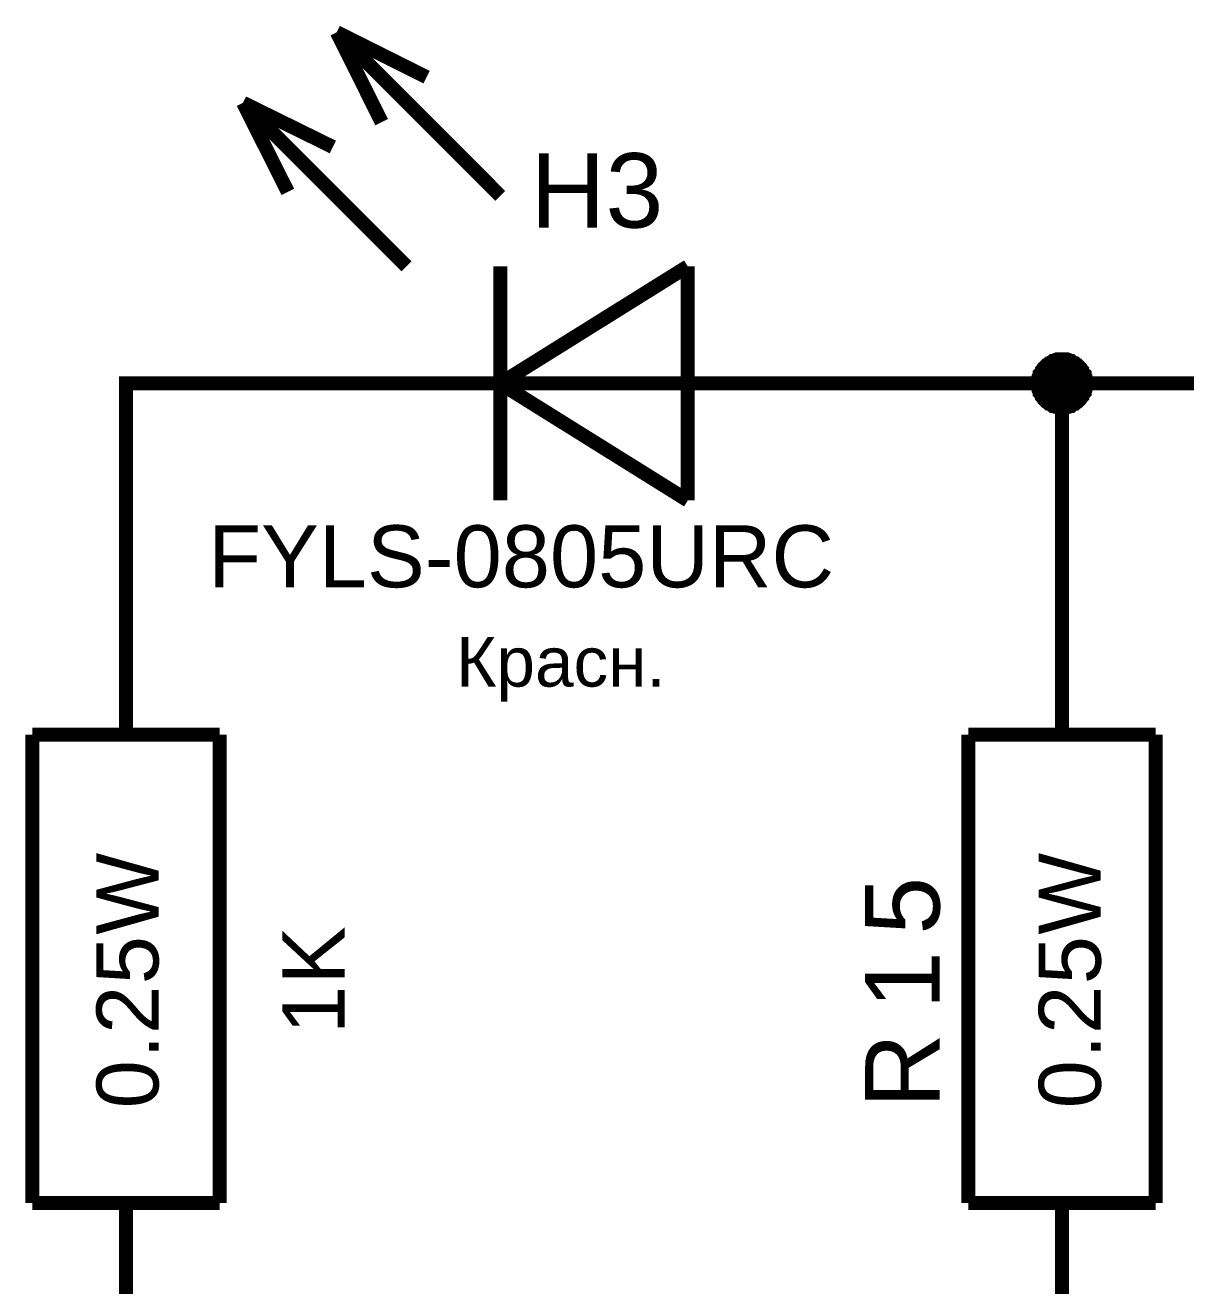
# Model space of a CAD drawing. Header units: millimetres. Extents: x -2024 to 917, y -725 to 13.
# Drawn here: x -1918.57 to -1893.78, y -608.44 to -581.52 of the extents above; entities that cross this region are included whole.
import ezdxf

# ---------------------------------------------------------------- set-up
doc = ezdxf.new("R2010")
doc.units = ezdxf.units.MM
doc.styles.get("Standard").update_dxf_attribs({"font": 'arial.ttf'})

msp = doc.modelspace()

# ---------------------------------------------------------------- linework, layer by layer
at = {"color": 7}
for points, const_width in [([(-1908.422, -585.164), (-1911.914, -581.67)], 0.3), ([(-1910.954, -583.591), (-1911.914, -581.67)], 0.3), ([(-1911.914, -581.67), (-1909.994, -582.63)], 0.3), ([(-1910.424, -586.671), (-1913.916, -583.177)], 0.3), ([(-1912.957, -585.081), (-1913.916, -583.177)], 0.3), ([(-1913.916, -583.177), (-1911.997, -584.121)], 0.3), ([(-1908.422, -589.171), (-1904.416, -586.671)], 0.3), ([(-1908.422, -586.671), (-1908.422, -591.671)], 0.3), ([(-1904.416, -586.671), (-1904.416, -591.671)], 0.3), ([(-1896.935, -589.171), (-1896.935, -589.138), (-1896.935, -589.121), (-1896.935, -589.088), (-1896.919, -589.072), (-1896.919, -589.039), (-1896.919, -589.022), (-1896.902, -588.989), (-1896.902, -588.972), (-1896.885, -588.956), (-1896.869, -588.923), (-1896.852, -588.906), (-1896.852, -588.89), (-1896.836, -588.873), (-1896.819, -588.84), (-1896.803, -588.823), (-1896.786, -588.807), (-1896.77, -588.79), (-1896.753, -588.774), (-1896.72, -588.757), (-1896.703, -588.741), (-1896.687, -588.741), (-1896.67, -588.724), (-1896.637, -588.707), (-1896.621, -588.691), (-1896.604, -588.691), (-1896.571, -588.674), (-1896.554, -588.674), (-1896.521, -588.674), (-1896.505, -588.658), (-1896.472, -588.658), (-1896.455, -588.658), (-1896.422, -588.658)], 0.3), ([(-1896.935, -589.171), (-1896.935, -589.138), (-1896.935, -589.121), (-1896.935, -589.088), (-1896.919, -589.072), (-1896.919, -589.039), (-1896.919, -589.022), (-1896.902, -588.989), (-1896.902, -588.972), (-1896.885, -588.956), (-1896.869, -588.923), (-1896.852, -588.906), (-1896.852, -588.89), (-1896.836, -588.873), (-1896.819, -588.84), (-1896.803, -588.823), (-1896.786, -588.807), (-1896.77, -588.79), (-1896.753, -588.774), (-1896.72, -588.757), (-1896.703, -588.741), (-1896.687, -588.741), (-1896.67, -588.724), (-1896.637, -588.707), (-1896.621, -588.691), (-1896.604, -588.691), (-1896.571, -588.674), (-1896.554, -588.674), (-1896.521, -588.674), (-1896.505, -588.658), (-1896.472, -588.658), (-1896.455, -588.658), (-1896.422, -588.658)], 0.3), ([(-1896.935, -589.171), (-1896.935, -589.138), (-1896.935, -589.121), (-1896.935, -589.088), (-1896.919, -589.072), (-1896.919, -589.039), (-1896.919, -589.022), (-1896.902, -588.989), (-1896.902, -588.972), (-1896.885, -588.956), (-1896.869, -588.923), (-1896.852, -588.906), (-1896.852, -588.89), (-1896.836, -588.873), (-1896.819, -588.84), (-1896.803, -588.823), (-1896.786, -588.807), (-1896.77, -588.79), (-1896.753, -588.774), (-1896.72, -588.757), (-1896.703, -588.741), (-1896.687, -588.741), (-1896.67, -588.724), (-1896.637, -588.707), (-1896.621, -588.691), (-1896.604, -588.691), (-1896.571, -588.674), (-1896.554, -588.674), (-1896.521, -588.674), (-1896.505, -588.658), (-1896.472, -588.658), (-1896.455, -588.658), (-1896.422, -588.658)], 0.3), ([(-1896.935, -589.171), (-1896.935, -589.138), (-1896.935, -589.121), (-1896.935, -589.088), (-1896.919, -589.072), (-1896.919, -589.039), (-1896.919, -589.022), (-1896.902, -588.989), (-1896.902, -588.972), (-1896.885, -588.956), (-1896.869, -588.923), (-1896.852, -588.906), (-1896.852, -588.89), (-1896.836, -588.873), (-1896.819, -588.84), (-1896.803, -588.823), (-1896.786, -588.807), (-1896.77, -588.79), (-1896.753, -588.774), (-1896.72, -588.757), (-1896.703, -588.741), (-1896.687, -588.741), (-1896.67, -588.724), (-1896.637, -588.707), (-1896.621, -588.691), (-1896.604, -588.691), (-1896.571, -588.674), (-1896.554, -588.674), (-1896.521, -588.674), (-1896.505, -588.658), (-1896.472, -588.658), (-1896.455, -588.658), (-1896.422, -588.658)], 0.3), ([(-1896.422, -588.658), (-1896.422, -588.658)], 0.3), ([(-1896.422, -588.658), (-1896.389, -588.658), (-1896.372, -588.658), (-1896.339, -588.658), (-1896.323, -588.674), (-1896.29, -588.674), (-1896.273, -588.674), (-1896.24, -588.691), (-1896.223, -588.691), (-1896.207, -588.707), (-1896.174, -588.724), (-1896.157, -588.741), (-1896.141, -588.741), (-1896.124, -588.757), (-1896.091, -588.774), (-1896.074, -588.79), (-1896.058, -588.807), (-1896.041, -588.823), (-1896.025, -588.84), (-1896.008, -588.873), (-1895.992, -588.89), (-1895.992, -588.906), (-1895.975, -588.923), (-1895.959, -588.956), (-1895.942, -588.972), (-1895.942, -588.989), (-1895.925, -589.022), (-1895.925, -589.039), (-1895.925, -589.072), (-1895.909, -589.088), (-1895.909, -589.121), (-1895.909, -589.138), (-1895.909, -589.171)], 0.3), ([(-1896.422, -588.658), (-1896.422, -588.658)], 0.3), ([(-1896.422, -588.658), (-1896.389, -588.658), (-1896.372, -588.658), (-1896.339, -588.658), (-1896.323, -588.674), (-1896.29, -588.674), (-1896.273, -588.674), (-1896.24, -588.691), (-1896.223, -588.691), (-1896.207, -588.707), (-1896.174, -588.724), (-1896.157, -588.741), (-1896.141, -588.741), (-1896.124, -588.757), (-1896.091, -588.774), (-1896.074, -588.79), (-1896.058, -588.807), (-1896.041, -588.823), (-1896.025, -588.84), (-1896.008, -588.873), (-1895.992, -588.89), (-1895.992, -588.906), (-1895.975, -588.923), (-1895.959, -588.956), (-1895.942, -588.972), (-1895.942, -588.989), (-1895.925, -589.022), (-1895.925, -589.039), (-1895.925, -589.072), (-1895.909, -589.088), (-1895.909, -589.121), (-1895.909, -589.138), (-1895.909, -589.171)], 0.3), ([(-1896.422, -588.658), (-1896.422, -588.658)], 0.3), ([(-1896.422, -588.658), (-1896.389, -588.658), (-1896.372, -588.658), (-1896.339, -588.658), (-1896.323, -588.674), (-1896.29, -588.674), (-1896.273, -588.674), (-1896.24, -588.691), (-1896.223, -588.691), (-1896.207, -588.707), (-1896.174, -588.724), (-1896.157, -588.741), (-1896.141, -588.741), (-1896.124, -588.757), (-1896.091, -588.774), (-1896.074, -588.79), (-1896.058, -588.807), (-1896.041, -588.823), (-1896.025, -588.84), (-1896.008, -588.873), (-1895.992, -588.89), (-1895.992, -588.906), (-1895.975, -588.923), (-1895.959, -588.956), (-1895.942, -588.972), (-1895.942, -588.989), (-1895.925, -589.022), (-1895.925, -589.039), (-1895.925, -589.072), (-1895.909, -589.088), (-1895.909, -589.121), (-1895.909, -589.138), (-1895.909, -589.171)], 0.3), ([(-1896.422, -588.658), (-1896.422, -588.658)], 0.3), ([(-1896.422, -588.658), (-1896.389, -588.658), (-1896.372, -588.658), (-1896.339, -588.658), (-1896.323, -588.674), (-1896.29, -588.674), (-1896.273, -588.674), (-1896.24, -588.691), (-1896.223, -588.691), (-1896.207, -588.707), (-1896.174, -588.724), (-1896.157, -588.741), (-1896.141, -588.741), (-1896.124, -588.757), (-1896.091, -588.774), (-1896.074, -588.79), (-1896.058, -588.807), (-1896.041, -588.823), (-1896.025, -588.84), (-1896.008, -588.873), (-1895.992, -588.89), (-1895.992, -588.906), (-1895.975, -588.923), (-1895.959, -588.956), (-1895.942, -588.972), (-1895.942, -588.989), (-1895.925, -589.022), (-1895.925, -589.039), (-1895.925, -589.072), (-1895.909, -589.088), (-1895.909, -589.121), (-1895.909, -589.138), (-1895.909, -589.171)], 0.3), ([(-1896.935, -589.171), (-1896.935, -589.138), (-1896.935, -589.121), (-1896.935, -589.088), (-1896.919, -589.072), (-1896.919, -589.039), (-1896.919, -589.022), (-1896.902, -588.989), (-1896.902, -588.972), (-1896.885, -588.956), (-1896.869, -588.923), (-1896.852, -588.906), (-1896.852, -588.89), (-1896.836, -588.873), (-1896.819, -588.84), (-1896.803, -588.823), (-1896.786, -588.807), (-1896.77, -588.79), (-1896.753, -588.774), (-1896.72, -588.757), (-1896.703, -588.741), (-1896.687, -588.741), (-1896.67, -588.724), (-1896.637, -588.707), (-1896.621, -588.691), (-1896.604, -588.691), (-1896.571, -588.674), (-1896.554, -588.674), (-1896.521, -588.674), (-1896.505, -588.658), (-1896.472, -588.658), (-1896.455, -588.658), (-1896.422, -588.658)], 0.0991), ([(-1896.935, -589.171), (-1896.935, -589.138), (-1896.935, -589.121), (-1896.935, -589.088), (-1896.919, -589.072), (-1896.919, -589.039), (-1896.919, -589.022), (-1896.902, -588.989), (-1896.902, -588.972), (-1896.885, -588.956), (-1896.869, -588.923), (-1896.852, -588.906), (-1896.852, -588.89), (-1896.836, -588.873), (-1896.819, -588.84), (-1896.803, -588.823), (-1896.786, -588.807), (-1896.77, -588.79), (-1896.753, -588.774), (-1896.72, -588.757), (-1896.703, -588.741), (-1896.687, -588.741), (-1896.67, -588.724), (-1896.637, -588.707), (-1896.621, -588.691), (-1896.604, -588.691), (-1896.571, -588.674), (-1896.554, -588.674), (-1896.521, -588.674), (-1896.505, -588.658), (-1896.472, -588.658), (-1896.455, -588.658), (-1896.422, -588.658)], 0.0991), ([(-1896.935, -589.171), (-1896.935, -589.138), (-1896.935, -589.121), (-1896.935, -589.088), (-1896.919, -589.072), (-1896.919, -589.039), (-1896.919, -589.022), (-1896.902, -588.989), (-1896.902, -588.972), (-1896.885, -588.956), (-1896.869, -588.923), (-1896.852, -588.906), (-1896.852, -588.89), (-1896.836, -588.873), (-1896.819, -588.84), (-1896.803, -588.823), (-1896.786, -588.807), (-1896.77, -588.79), (-1896.753, -588.774), (-1896.72, -588.757), (-1896.703, -588.741), (-1896.687, -588.741), (-1896.67, -588.724), (-1896.637, -588.707), (-1896.621, -588.691), (-1896.604, -588.691), (-1896.571, -588.674), (-1896.554, -588.674), (-1896.521, -588.674), (-1896.505, -588.658), (-1896.472, -588.658), (-1896.455, -588.658), (-1896.422, -588.658)], 0.0991), ([(-1896.935, -589.171), (-1896.935, -589.138), (-1896.935, -589.121), (-1896.935, -589.088), (-1896.919, -589.072), (-1896.919, -589.039), (-1896.919, -589.022), (-1896.902, -588.989), (-1896.902, -588.972), (-1896.885, -588.956), (-1896.869, -588.923), (-1896.852, -588.906), (-1896.852, -588.89), (-1896.836, -588.873), (-1896.819, -588.84), (-1896.803, -588.823), (-1896.786, -588.807), (-1896.77, -588.79), (-1896.753, -588.774), (-1896.72, -588.757), (-1896.703, -588.741), (-1896.687, -588.741), (-1896.67, -588.724), (-1896.637, -588.707), (-1896.621, -588.691), (-1896.604, -588.691), (-1896.571, -588.674), (-1896.554, -588.674), (-1896.521, -588.674), (-1896.505, -588.658), (-1896.472, -588.658), (-1896.455, -588.658), (-1896.422, -588.658)], 0.0991), ([(-1896.422, -588.658), (-1896.422, -588.658)], 0.0991), ([(-1896.422, -588.658), (-1896.389, -588.658), (-1896.372, -588.658), (-1896.339, -588.658), (-1896.323, -588.674), (-1896.29, -588.674), (-1896.273, -588.674), (-1896.24, -588.691), (-1896.223, -588.691), (-1896.207, -588.707), (-1896.174, -588.724), (-1896.157, -588.741), (-1896.141, -588.741), (-1896.124, -588.757), (-1896.091, -588.774), (-1896.074, -588.79), (-1896.058, -588.807), (-1896.041, -588.823), (-1896.025, -588.84), (-1896.008, -588.873), (-1895.992, -588.89), (-1895.992, -588.906), (-1895.975, -588.923), (-1895.959, -588.956), (-1895.942, -588.972), (-1895.942, -588.989), (-1895.925, -589.022), (-1895.925, -589.039), (-1895.925, -589.072), (-1895.909, -589.088), (-1895.909, -589.121), (-1895.909, -589.138), (-1895.909, -589.171)], 0.0991), ([(-1896.422, -588.658), (-1896.422, -588.658)], 0.0991), ([(-1896.422, -588.658), (-1896.389, -588.658), (-1896.372, -588.658), (-1896.339, -588.658), (-1896.323, -588.674), (-1896.29, -588.674), (-1896.273, -588.674), (-1896.24, -588.691), (-1896.223, -588.691), (-1896.207, -588.707), (-1896.174, -588.724), (-1896.157, -588.741), (-1896.141, -588.741), (-1896.124, -588.757), (-1896.091, -588.774), (-1896.074, -588.79), (-1896.058, -588.807), (-1896.041, -588.823), (-1896.025, -588.84), (-1896.008, -588.873), (-1895.992, -588.89), (-1895.992, -588.906), (-1895.975, -588.923), (-1895.959, -588.956), (-1895.942, -588.972), (-1895.942, -588.989), (-1895.925, -589.022), (-1895.925, -589.039), (-1895.925, -589.072), (-1895.909, -589.088), (-1895.909, -589.121), (-1895.909, -589.138), (-1895.909, -589.171)], 0.0991), ([(-1896.422, -588.658), (-1896.422, -588.658)], 0.0991), ([(-1896.422, -588.658), (-1896.389, -588.658), (-1896.372, -588.658), (-1896.339, -588.658), (-1896.323, -588.674), (-1896.29, -588.674), (-1896.273, -588.674), (-1896.24, -588.691), (-1896.223, -588.691), (-1896.207, -588.707), (-1896.174, -588.724), (-1896.157, -588.741), (-1896.141, -588.741), (-1896.124, -588.757), (-1896.091, -588.774), (-1896.074, -588.79), (-1896.058, -588.807), (-1896.041, -588.823), (-1896.025, -588.84), (-1896.008, -588.873), (-1895.992, -588.89), (-1895.992, -588.906), (-1895.975, -588.923), (-1895.959, -588.956), (-1895.942, -588.972), (-1895.942, -588.989), (-1895.925, -589.022), (-1895.925, -589.039), (-1895.925, -589.072), (-1895.909, -589.088), (-1895.909, -589.121), (-1895.909, -589.138), (-1895.909, -589.171)], 0.0991), ([(-1896.422, -588.658), (-1896.422, -588.658)], 0.0991), ([(-1896.422, -588.658), (-1896.389, -588.658), (-1896.372, -588.658), (-1896.339, -588.658), (-1896.323, -588.674), (-1896.29, -588.674), (-1896.273, -588.674), (-1896.24, -588.691), (-1896.223, -588.691), (-1896.207, -588.707), (-1896.174, -588.724), (-1896.157, -588.741), (-1896.141, -588.741), (-1896.124, -588.757), (-1896.091, -588.774), (-1896.074, -588.79), (-1896.058, -588.807), (-1896.041, -588.823), (-1896.025, -588.84), (-1896.008, -588.873), (-1895.992, -588.89), (-1895.992, -588.906), (-1895.975, -588.923), (-1895.959, -588.956), (-1895.942, -588.972), (-1895.942, -588.989), (-1895.925, -589.022), (-1895.925, -589.039), (-1895.925, -589.072), (-1895.909, -589.088), (-1895.909, -589.121), (-1895.909, -589.138), (-1895.909, -589.171)], 0.0991), ([(-1911.417, -589.171), (-1916.416, -589.171), (-1916.416, -594.172)], 0.3), ([(-1908.918, -589.171), (-1911.417, -589.171)], 0.3), ([(-1903.92, -589.171), (-1908.918, -589.171)], 0.3), ([(-1904.416, -591.671), (-1908.422, -589.171)], 0.3), ([(-1903.92, -589.171), (-1901.42, -589.171)], 0.3), ([(-1901.42, -589.171), (-1896.422, -589.171)], 0.3), ([(-1896.422, -589.684), (-1896.455, -589.684), (-1896.472, -589.684), (-1896.505, -589.684), (-1896.521, -589.668), (-1896.554, -589.668), (-1896.571, -589.668), (-1896.604, -589.651), (-1896.621, -589.651), (-1896.637, -589.635), (-1896.67, -589.618), (-1896.687, -589.602), (-1896.703, -589.602), (-1896.72, -589.585), (-1896.753, -589.568), (-1896.77, -589.552), (-1896.786, -589.535), (-1896.803, -589.519), (-1896.819, -589.502), (-1896.836, -589.469), (-1896.852, -589.453), (-1896.852, -589.436), (-1896.869, -589.419), (-1896.885, -589.386), (-1896.902, -589.37), (-1896.902, -589.353), (-1896.919, -589.32), (-1896.919, -589.304), (-1896.919, -589.27), (-1896.935, -589.254), (-1896.935, -589.221), (-1896.935, -589.204), (-1896.935, -589.171)], 0.3), ([(-1896.935, -589.171), (-1896.935, -589.171)], 0.3), ([(-1896.422, -589.684), (-1896.455, -589.684), (-1896.472, -589.684), (-1896.505, -589.684), (-1896.521, -589.668), (-1896.554, -589.668), (-1896.571, -589.668), (-1896.604, -589.651), (-1896.621, -589.651), (-1896.637, -589.635), (-1896.67, -589.618), (-1896.687, -589.602), (-1896.703, -589.602), (-1896.72, -589.585), (-1896.753, -589.568), (-1896.77, -589.552), (-1896.786, -589.535), (-1896.803, -589.519), (-1896.819, -589.502), (-1896.836, -589.469), (-1896.852, -589.453), (-1896.852, -589.436), (-1896.869, -589.419), (-1896.885, -589.386), (-1896.902, -589.37), (-1896.902, -589.353), (-1896.919, -589.32), (-1896.919, -589.304), (-1896.919, -589.27), (-1896.935, -589.254), (-1896.935, -589.221), (-1896.935, -589.204), (-1896.935, -589.171)], 0.3), ([(-1896.935, -589.171), (-1896.935, -589.171)], 0.3), ([(-1896.422, -589.684), (-1896.455, -589.684), (-1896.472, -589.684), (-1896.505, -589.684), (-1896.521, -589.668), (-1896.554, -589.668), (-1896.571, -589.668), (-1896.604, -589.651), (-1896.621, -589.651), (-1896.637, -589.635), (-1896.67, -589.618), (-1896.687, -589.602), (-1896.703, -589.602), (-1896.72, -589.585), (-1896.753, -589.568), (-1896.77, -589.552), (-1896.786, -589.535), (-1896.803, -589.519), (-1896.819, -589.502), (-1896.836, -589.469), (-1896.852, -589.453), (-1896.852, -589.436), (-1896.869, -589.419), (-1896.885, -589.386), (-1896.902, -589.37), (-1896.902, -589.353), (-1896.919, -589.32), (-1896.919, -589.304), (-1896.919, -589.27), (-1896.935, -589.254), (-1896.935, -589.221), (-1896.935, -589.204), (-1896.935, -589.171)], 0.3), ([(-1896.935, -589.171), (-1896.935, -589.171)], 0.3), ([(-1896.422, -589.684), (-1896.455, -589.684), (-1896.472, -589.684), (-1896.505, -589.684), (-1896.521, -589.668), (-1896.554, -589.668), (-1896.571, -589.668), (-1896.604, -589.651), (-1896.621, -589.651), (-1896.637, -589.635), (-1896.67, -589.618), (-1896.687, -589.602), (-1896.703, -589.602), (-1896.72, -589.585), (-1896.753, -589.568), (-1896.77, -589.552), (-1896.786, -589.535), (-1896.803, -589.519), (-1896.819, -589.502), (-1896.836, -589.469), (-1896.852, -589.453), (-1896.852, -589.436), (-1896.869, -589.419), (-1896.885, -589.386), (-1896.902, -589.37), (-1896.902, -589.353), (-1896.919, -589.32), (-1896.919, -589.304), (-1896.919, -589.27), (-1896.935, -589.254), (-1896.935, -589.221), (-1896.935, -589.204), (-1896.935, -589.171)], 0.3), ([(-1896.935, -589.171), (-1896.935, -589.171)], 0.3), ([(-1895.909, -589.171), (-1895.909, -589.204), (-1895.909, -589.221), (-1895.909, -589.254), (-1895.925, -589.27), (-1895.925, -589.304), (-1895.925, -589.32), (-1895.942, -589.353), (-1895.942, -589.37), (-1895.959, -589.386), (-1895.975, -589.419), (-1895.992, -589.436), (-1895.992, -589.453), (-1896.008, -589.469), (-1896.025, -589.502), (-1896.041, -589.519), (-1896.058, -589.535), (-1896.074, -589.552), (-1896.091, -589.568), (-1896.124, -589.585), (-1896.141, -589.602), (-1896.157, -589.602), (-1896.174, -589.618), (-1896.207, -589.635), (-1896.223, -589.651), (-1896.24, -589.651), (-1896.273, -589.668), (-1896.29, -589.668), (-1896.323, -589.668), (-1896.339, -589.684), (-1896.372, -589.684), (-1896.389, -589.684), (-1896.422, -589.684)], 0.3), ([(-1896.422, -594.172), (-1896.422, -589.171), (-1883.926, -589.171), (-1876.428, -589.171)], 0.3), ([(-1895.909, -589.171), (-1895.909, -589.204), (-1895.909, -589.221), (-1895.909, -589.254), (-1895.925, -589.27), (-1895.925, -589.304), (-1895.925, -589.32), (-1895.942, -589.353), (-1895.942, -589.37), (-1895.959, -589.386), (-1895.975, -589.419), (-1895.992, -589.436), (-1895.992, -589.453), (-1896.008, -589.469), (-1896.025, -589.502), (-1896.041, -589.519), (-1896.058, -589.535), (-1896.074, -589.552), (-1896.091, -589.568), (-1896.124, -589.585), (-1896.141, -589.602), (-1896.157, -589.602), (-1896.174, -589.618), (-1896.207, -589.635), (-1896.223, -589.651), (-1896.24, -589.651), (-1896.273, -589.668), (-1896.29, -589.668), (-1896.323, -589.668), (-1896.339, -589.684), (-1896.372, -589.684), (-1896.389, -589.684), (-1896.422, -589.684)], 0.3), ([(-1895.909, -589.171), (-1895.909, -589.204), (-1895.909, -589.221), (-1895.909, -589.254), (-1895.925, -589.27), (-1895.925, -589.304), (-1895.925, -589.32), (-1895.942, -589.353), (-1895.942, -589.37), (-1895.959, -589.386), (-1895.975, -589.419), (-1895.992, -589.436), (-1895.992, -589.453), (-1896.008, -589.469), (-1896.025, -589.502), (-1896.041, -589.519), (-1896.058, -589.535), (-1896.074, -589.552), (-1896.091, -589.568), (-1896.124, -589.585), (-1896.141, -589.602), (-1896.157, -589.602), (-1896.174, -589.618), (-1896.207, -589.635), (-1896.223, -589.651), (-1896.24, -589.651), (-1896.273, -589.668), (-1896.29, -589.668), (-1896.323, -589.668), (-1896.339, -589.684), (-1896.372, -589.684), (-1896.389, -589.684), (-1896.422, -589.684)], 0.3), ([(-1895.909, -589.171), (-1895.909, -589.204), (-1895.909, -589.221), (-1895.909, -589.254), (-1895.925, -589.27), (-1895.925, -589.304), (-1895.925, -589.32), (-1895.942, -589.353), (-1895.942, -589.37), (-1895.959, -589.386), (-1895.975, -589.419), (-1895.992, -589.436), (-1895.992, -589.453), (-1896.008, -589.469), (-1896.025, -589.502), (-1896.041, -589.519), (-1896.058, -589.535), (-1896.074, -589.552), (-1896.091, -589.568), (-1896.124, -589.585), (-1896.141, -589.602), (-1896.157, -589.602), (-1896.174, -589.618), (-1896.207, -589.635), (-1896.223, -589.651), (-1896.24, -589.651), (-1896.273, -589.668), (-1896.29, -589.668), (-1896.323, -589.668), (-1896.339, -589.684), (-1896.372, -589.684), (-1896.389, -589.684), (-1896.422, -589.684)], 0.3), ([(-1895.909, -589.171), (-1895.909, -589.171), (-1895.909, -589.171), (-1895.909, -589.171), (-1895.909, -589.171), (-1895.909, -589.171), (-1895.909, -589.171), (-1895.909, -589.171), (-1895.909, -589.171), (-1895.909, -589.171), (-1895.909, -589.171), (-1895.909, -589.171), (-1895.909, -589.171), (-1895.909, -589.171), (-1895.909, -589.171), (-1895.909, -589.171), (-1895.909, -589.171), (-1895.909, -589.171), (-1895.909, -589.171), (-1895.909, -589.171), (-1895.909, -589.171), (-1895.909, -589.171), (-1895.909, -589.171), (-1895.909, -589.171), (-1895.909, -589.171), (-1895.909, -589.171), (-1895.909, -589.171), (-1895.909, -589.171), (-1895.909, -589.171), (-1895.909, -589.171), (-1895.909, -589.171), (-1895.909, -589.171), (-1895.909, -589.171)], 0.3), ([(-1895.909, -589.171), (-1895.909, -589.171)], 0.3), ([(-1895.909, -589.171), (-1895.909, -589.171), (-1895.909, -589.171), (-1895.909, -589.171), (-1895.909, -589.171), (-1895.909, -589.171), (-1895.909, -589.171), (-1895.909, -589.171), (-1895.909, -589.171), (-1895.909, -589.171), (-1895.909, -589.171), (-1895.909, -589.171), (-1895.909, -589.171), (-1895.909, -589.171), (-1895.909, -589.171), (-1895.909, -589.171), (-1895.909, -589.171), (-1895.909, -589.171), (-1895.909, -589.171), (-1895.909, -589.171), (-1895.909, -589.171), (-1895.909, -589.171), (-1895.909, -589.171), (-1895.909, -589.171), (-1895.909, -589.171), (-1895.909, -589.171), (-1895.909, -589.171), (-1895.909, -589.171), (-1895.909, -589.171), (-1895.909, -589.171), (-1895.909, -589.171), (-1895.909, -589.171), (-1895.909, -589.171)], 0.3), ([(-1895.909, -589.171), (-1895.909, -589.171)], 0.3), ([(-1895.909, -589.171), (-1895.909, -589.171), (-1895.909, -589.171), (-1895.909, -589.171), (-1895.909, -589.171), (-1895.909, -589.171), (-1895.909, -589.171), (-1895.909, -589.171), (-1895.909, -589.171), (-1895.909, -589.171), (-1895.909, -589.171), (-1895.909, -589.171), (-1895.909, -589.171), (-1895.909, -589.171), (-1895.909, -589.171), (-1895.909, -589.171), (-1895.909, -589.171), (-1895.909, -589.171), (-1895.909, -589.171), (-1895.909, -589.171), (-1895.909, -589.171), (-1895.909, -589.171), (-1895.909, -589.171), (-1895.909, -589.171), (-1895.909, -589.171), (-1895.909, -589.171), (-1895.909, -589.171), (-1895.909, -589.171), (-1895.909, -589.171), (-1895.909, -589.171), (-1895.909, -589.171), (-1895.909, -589.171), (-1895.909, -589.171)], 0.3), ([(-1895.909, -589.171), (-1895.909, -589.171)], 0.3), ([(-1895.909, -589.171), (-1895.909, -589.171), (-1895.909, -589.171), (-1895.909, -589.171), (-1895.909, -589.171), (-1895.909, -589.171), (-1895.909, -589.171), (-1895.909, -589.171), (-1895.909, -589.171), (-1895.909, -589.171), (-1895.909, -589.171), (-1895.909, -589.171), (-1895.909, -589.171), (-1895.909, -589.171), (-1895.909, -589.171), (-1895.909, -589.171), (-1895.909, -589.171), (-1895.909, -589.171), (-1895.909, -589.171), (-1895.909, -589.171), (-1895.909, -589.171), (-1895.909, -589.171), (-1895.909, -589.171), (-1895.909, -589.171), (-1895.909, -589.171), (-1895.909, -589.171), (-1895.909, -589.171), (-1895.909, -589.171), (-1895.909, -589.171), (-1895.909, -589.171), (-1895.909, -589.171), (-1895.909, -589.171), (-1895.909, -589.171)], 0.3), ([(-1895.909, -589.171), (-1895.909, -589.171)], 0.3), ([(-1896.422, -589.684), (-1896.455, -589.684), (-1896.472, -589.684), (-1896.505, -589.684), (-1896.521, -589.668), (-1896.554, -589.668), (-1896.571, -589.668), (-1896.604, -589.651), (-1896.621, -589.651), (-1896.637, -589.635), (-1896.67, -589.618), (-1896.687, -589.602), (-1896.703, -589.602), (-1896.72, -589.585), (-1896.753, -589.568), (-1896.77, -589.552), (-1896.786, -589.535), (-1896.803, -589.519), (-1896.819, -589.502), (-1896.836, -589.469), (-1896.852, -589.453), (-1896.852, -589.436), (-1896.869, -589.419), (-1896.885, -589.386), (-1896.902, -589.37), (-1896.902, -589.353), (-1896.919, -589.32), (-1896.919, -589.304), (-1896.919, -589.27), (-1896.935, -589.254), (-1896.935, -589.221), (-1896.935, -589.204), (-1896.935, -589.171)], 0.0991), ([(-1896.935, -589.171), (-1896.935, -589.171)], 0.0991), ([(-1896.422, -589.684), (-1896.455, -589.684), (-1896.472, -589.684), (-1896.505, -589.684), (-1896.521, -589.668), (-1896.554, -589.668), (-1896.571, -589.668), (-1896.604, -589.651), (-1896.621, -589.651), (-1896.637, -589.635), (-1896.67, -589.618), (-1896.687, -589.602), (-1896.703, -589.602), (-1896.72, -589.585), (-1896.753, -589.568), (-1896.77, -589.552), (-1896.786, -589.535), (-1896.803, -589.519), (-1896.819, -589.502), (-1896.836, -589.469), (-1896.852, -589.453), (-1896.852, -589.436), (-1896.869, -589.419), (-1896.885, -589.386), (-1896.902, -589.37), (-1896.902, -589.353), (-1896.919, -589.32), (-1896.919, -589.304), (-1896.919, -589.27), (-1896.935, -589.254), (-1896.935, -589.221), (-1896.935, -589.204), (-1896.935, -589.171)], 0.0991), ([(-1896.935, -589.171), (-1896.935, -589.171)], 0.0991), ([(-1896.422, -589.684), (-1896.455, -589.684), (-1896.472, -589.684), (-1896.505, -589.684), (-1896.521, -589.668), (-1896.554, -589.668), (-1896.571, -589.668), (-1896.604, -589.651), (-1896.621, -589.651), (-1896.637, -589.635), (-1896.67, -589.618), (-1896.687, -589.602), (-1896.703, -589.602), (-1896.72, -589.585), (-1896.753, -589.568), (-1896.77, -589.552), (-1896.786, -589.535), (-1896.803, -589.519), (-1896.819, -589.502), (-1896.836, -589.469), (-1896.852, -589.453), (-1896.852, -589.436), (-1896.869, -589.419), (-1896.885, -589.386), (-1896.902, -589.37), (-1896.902, -589.353), (-1896.919, -589.32), (-1896.919, -589.304), (-1896.919, -589.27), (-1896.935, -589.254), (-1896.935, -589.221), (-1896.935, -589.204), (-1896.935, -589.171)], 0.0991), ([(-1896.935, -589.171), (-1896.935, -589.171)], 0.0991), ([(-1896.422, -589.684), (-1896.455, -589.684), (-1896.472, -589.684), (-1896.505, -589.684), (-1896.521, -589.668), (-1896.554, -589.668), (-1896.571, -589.668), (-1896.604, -589.651), (-1896.621, -589.651), (-1896.637, -589.635), (-1896.67, -589.618), (-1896.687, -589.602), (-1896.703, -589.602), (-1896.72, -589.585), (-1896.753, -589.568), (-1896.77, -589.552), (-1896.786, -589.535), (-1896.803, -589.519), (-1896.819, -589.502), (-1896.836, -589.469), (-1896.852, -589.453), (-1896.852, -589.436), (-1896.869, -589.419), (-1896.885, -589.386), (-1896.902, -589.37), (-1896.902, -589.353), (-1896.919, -589.32), (-1896.919, -589.304), (-1896.919, -589.27), (-1896.935, -589.254), (-1896.935, -589.221), (-1896.935, -589.204), (-1896.935, -589.171)], 0.0991), ([(-1896.935, -589.171), (-1896.935, -589.171)], 0.0991), ([(-1895.909, -589.171), (-1895.909, -589.204), (-1895.909, -589.221), (-1895.909, -589.254), (-1895.925, -589.27), (-1895.925, -589.304), (-1895.925, -589.32), (-1895.942, -589.353), (-1895.942, -589.37), (-1895.959, -589.386), (-1895.975, -589.419), (-1895.992, -589.436), (-1895.992, -589.453), (-1896.008, -589.469), (-1896.025, -589.502), (-1896.041, -589.519), (-1896.058, -589.535), (-1896.074, -589.552), (-1896.091, -589.568), (-1896.124, -589.585), (-1896.141, -589.602), (-1896.157, -589.602), (-1896.174, -589.618), (-1896.207, -589.635), (-1896.223, -589.651), (-1896.24, -589.651), (-1896.273, -589.668), (-1896.29, -589.668), (-1896.323, -589.668), (-1896.339, -589.684), (-1896.372, -589.684), (-1896.389, -589.684), (-1896.422, -589.684)], 0.0991), ([(-1895.909, -589.171), (-1895.909, -589.204), (-1895.909, -589.221), (-1895.909, -589.254), (-1895.925, -589.27), (-1895.925, -589.304), (-1895.925, -589.32), (-1895.942, -589.353), (-1895.942, -589.37), (-1895.959, -589.386), (-1895.975, -589.419), (-1895.992, -589.436), (-1895.992, -589.453), (-1896.008, -589.469), (-1896.025, -589.502), (-1896.041, -589.519), (-1896.058, -589.535), (-1896.074, -589.552), (-1896.091, -589.568), (-1896.124, -589.585), (-1896.141, -589.602), (-1896.157, -589.602), (-1896.174, -589.618), (-1896.207, -589.635), (-1896.223, -589.651), (-1896.24, -589.651), (-1896.273, -589.668), (-1896.29, -589.668), (-1896.323, -589.668), (-1896.339, -589.684), (-1896.372, -589.684), (-1896.389, -589.684), (-1896.422, -589.684)], 0.0991), ([(-1895.909, -589.171), (-1895.909, -589.204), (-1895.909, -589.221), (-1895.909, -589.254), (-1895.925, -589.27), (-1895.925, -589.304), (-1895.925, -589.32), (-1895.942, -589.353), (-1895.942, -589.37), (-1895.959, -589.386), (-1895.975, -589.419), (-1895.992, -589.436), (-1895.992, -589.453), (-1896.008, -589.469), (-1896.025, -589.502), (-1896.041, -589.519), (-1896.058, -589.535), (-1896.074, -589.552), (-1896.091, -589.568), (-1896.124, -589.585), (-1896.141, -589.602), (-1896.157, -589.602), (-1896.174, -589.618), (-1896.207, -589.635), (-1896.223, -589.651), (-1896.24, -589.651), (-1896.273, -589.668), (-1896.29, -589.668), (-1896.323, -589.668), (-1896.339, -589.684), (-1896.372, -589.684), (-1896.389, -589.684), (-1896.422, -589.684)], 0.0991), ([(-1895.909, -589.171), (-1895.909, -589.204), (-1895.909, -589.221), (-1895.909, -589.254), (-1895.925, -589.27), (-1895.925, -589.304), (-1895.925, -589.32), (-1895.942, -589.353), (-1895.942, -589.37), (-1895.959, -589.386), (-1895.975, -589.419), (-1895.992, -589.436), (-1895.992, -589.453), (-1896.008, -589.469), (-1896.025, -589.502), (-1896.041, -589.519), (-1896.058, -589.535), (-1896.074, -589.552), (-1896.091, -589.568), (-1896.124, -589.585), (-1896.141, -589.602), (-1896.157, -589.602), (-1896.174, -589.618), (-1896.207, -589.635), (-1896.223, -589.651), (-1896.24, -589.651), (-1896.273, -589.668), (-1896.29, -589.668), (-1896.323, -589.668), (-1896.339, -589.684), (-1896.372, -589.684), (-1896.389, -589.684), (-1896.422, -589.684)], 0.0991), ([(-1895.909, -589.171), (-1895.909, -589.171), (-1895.909, -589.171), (-1895.909, -589.171), (-1895.909, -589.171), (-1895.909, -589.171), (-1895.909, -589.171), (-1895.909, -589.171), (-1895.909, -589.171), (-1895.909, -589.171), (-1895.909, -589.171), (-1895.909, -589.171), (-1895.909, -589.171), (-1895.909, -589.171), (-1895.909, -589.171), (-1895.909, -589.171), (-1895.909, -589.171), (-1895.909, -589.171), (-1895.909, -589.171), (-1895.909, -589.171), (-1895.909, -589.171), (-1895.909, -589.171), (-1895.909, -589.171), (-1895.909, -589.171), (-1895.909, -589.171), (-1895.909, -589.171), (-1895.909, -589.171), (-1895.909, -589.171), (-1895.909, -589.171), (-1895.909, -589.171), (-1895.909, -589.171), (-1895.909, -589.171), (-1895.909, -589.171)], 0.0991), ([(-1895.909, -589.171), (-1895.909, -589.171)], 0.0991), ([(-1895.909, -589.171), (-1895.909, -589.171), (-1895.909, -589.171), (-1895.909, -589.171), (-1895.909, -589.171), (-1895.909, -589.171), (-1895.909, -589.171), (-1895.909, -589.171), (-1895.909, -589.171), (-1895.909, -589.171), (-1895.909, -589.171), (-1895.909, -589.171), (-1895.909, -589.171), (-1895.909, -589.171), (-1895.909, -589.171), (-1895.909, -589.171), (-1895.909, -589.171), (-1895.909, -589.171), (-1895.909, -589.171), (-1895.909, -589.171), (-1895.909, -589.171), (-1895.909, -589.171), (-1895.909, -589.171), (-1895.909, -589.171), (-1895.909, -589.171), (-1895.909, -589.171), (-1895.909, -589.171), (-1895.909, -589.171), (-1895.909, -589.171), (-1895.909, -589.171), (-1895.909, -589.171), (-1895.909, -589.171), (-1895.909, -589.171)], 0.0991), ([(-1895.909, -589.171), (-1895.909, -589.171)], 0.0991), ([(-1895.909, -589.171), (-1895.909, -589.171), (-1895.909, -589.171), (-1895.909, -589.171), (-1895.909, -589.171), (-1895.909, -589.171), (-1895.909, -589.171), (-1895.909, -589.171), (-1895.909, -589.171), (-1895.909, -589.171), (-1895.909, -589.171), (-1895.909, -589.171), (-1895.909, -589.171), (-1895.909, -589.171), (-1895.909, -589.171), (-1895.909, -589.171), (-1895.909, -589.171), (-1895.909, -589.171), (-1895.909, -589.171), (-1895.909, -589.171), (-1895.909, -589.171), (-1895.909, -589.171), (-1895.909, -589.171), (-1895.909, -589.171), (-1895.909, -589.171), (-1895.909, -589.171), (-1895.909, -589.171), (-1895.909, -589.171), (-1895.909, -589.171), (-1895.909, -589.171), (-1895.909, -589.171), (-1895.909, -589.171), (-1895.909, -589.171)], 0.0991), ([(-1895.909, -589.171), (-1895.909, -589.171)], 0.0991), ([(-1895.909, -589.171), (-1895.909, -589.171), (-1895.909, -589.171), (-1895.909, -589.171), (-1895.909, -589.171), (-1895.909, -589.171), (-1895.909, -589.171), (-1895.909, -589.171), (-1895.909, -589.171), (-1895.909, -589.171), (-1895.909, -589.171), (-1895.909, -589.171), (-1895.909, -589.171), (-1895.909, -589.171), (-1895.909, -589.171), (-1895.909, -589.171), (-1895.909, -589.171), (-1895.909, -589.171), (-1895.909, -589.171), (-1895.909, -589.171), (-1895.909, -589.171), (-1895.909, -589.171), (-1895.909, -589.171), (-1895.909, -589.171), (-1895.909, -589.171), (-1895.909, -589.171), (-1895.909, -589.171), (-1895.909, -589.171), (-1895.909, -589.171), (-1895.909, -589.171), (-1895.909, -589.171), (-1895.909, -589.171), (-1895.909, -589.171)], 0.0991), ([(-1895.909, -589.171), (-1895.909, -589.171)], 0.0991), ([(-1916.416, -596.672), (-1916.416, -594.172)], 0.3), ([(-1896.422, -596.672), (-1896.422, -594.172)], 0.3), ([(-1918.418, -596.672), (-1914.413, -596.672)], 0.3), ([(-1918.418, -606.674), (-1918.418, -596.672)], 0.3), ([(-1914.413, -606.674), (-1914.413, -596.672)], 0.3), ([(-1898.425, -596.672), (-1894.419, -596.672)], 0.3), ([(-1898.425, -606.674), (-1898.425, -596.672)], 0.3), ([(-1894.419, -606.674), (-1894.419, -596.672)], 0.3), ([(-1918.418, -606.674), (-1914.413, -606.674)], 0.3), ([(-1916.416, -606.674), (-1916.416, -609.174)], 0.3), ([(-1898.425, -606.674), (-1894.419, -606.674)], 0.3), ([(-1896.422, -606.674), (-1896.422, -609.174)], 0.3)]:
    msp.add_lwpolyline(points, dxfattribs=dict(at, const_width=const_width))
at = {"color": 7, "const_width": 0.508}
msp.add_lwpolyline([(-1896.709, -589.163, 1), (-1896.201, -589.163, 1)], format="xyb", close=True, dxfattribs=at)

# ---------------------------------------------------------------- texts
at = {"color": 7}
for s, height, p in [('H3', 1.5897, (-1907.776, -585.843)), ('FYLS-0805URC', 1.32471, (-1914.661, -593.526)), ('Красн.', 1.0598, (-1909.365, -595.646))]:
    msp.add_text(s, height=height, dxfattribs=at).set_placement(p)
for s, height, p in [('W', 1.325, (-1915.721, -600.944)), ('W', 1.325, (-1895.594, -600.944)), ('5', 1.59, (-1899.037, -600.944)), ('K', 1.325, (-1911.748, -602.004)), ('5', 1.325, (-1915.721, -602.004)), ('5', 1.325, (-1895.594, -602.004)), ('1', 1.59, (-1899.037, -602.534)), ('2', 1.325, (-1915.721, -603.064)), ('1', 1.325, (-1911.748, -603.064)), ('2', 1.325, (-1895.594, -603.064)), ('.', 1.325, (-1915.721, -603.594)), ('R', 1.59, (-1899.037, -604.654)), ('.', 1.325, (-1895.594, -603.594)), ('0', 1.325, (-1915.721, -604.654)), ('0', 1.325, (-1895.594, -604.654))]:
    msp.add_text(s, height=height, rotation=90, dxfattribs=at).set_placement(p)

doc.saveas('drawing.dxf')
